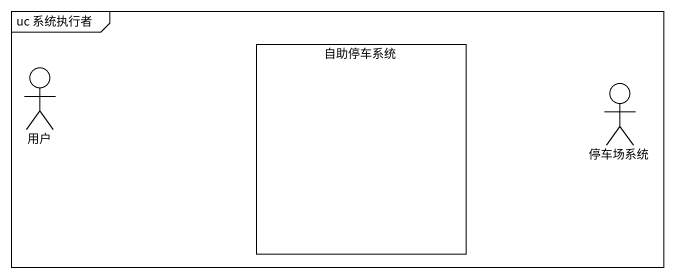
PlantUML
@startuml
mainframe uc 系统执行者
rectangle 自助停车系统
actor 用户
actor 停车场系统
@enduml
